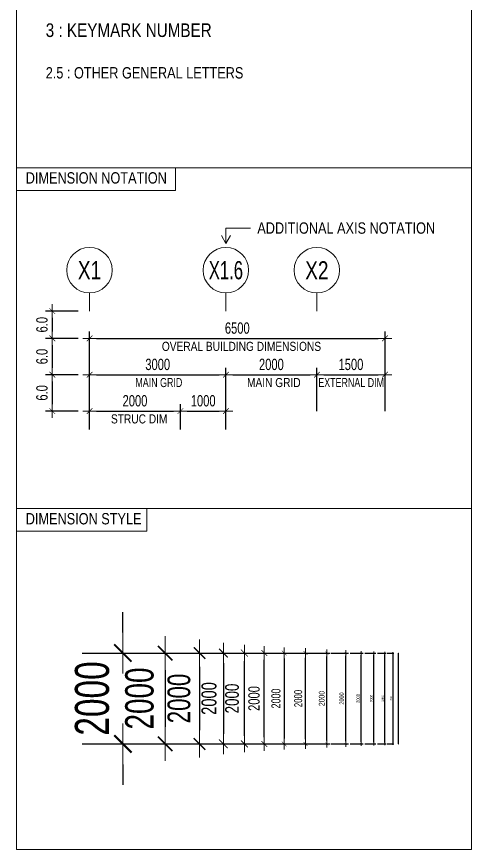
# Model space of a CAD drawing. Header units: millimetres. Extents: x -247377 to 927516, y -864259 to 155594.
# Drawn here: x -188923 to -178923, y 124657 to 142980 of the extents above; entities that cross this region are included whole.
import ezdxf
from ezdxf.enums import TextEntityAlignment as Align

# ---------------------------------------------------------------- set-up
doc = ezdxf.new("R2010")
doc.units = ezdxf.units.MM
doc.header["$MEASUREMENT"] = 0
doc.linetypes.add('CENTER2', pattern=[1.125, 0.75, -0.125, 0.125, -0.125])
doc.layers.get('Defpoints').update_dxf_attribs({"lineweight": 9})
for name, color, linetype, lineweight in [('NDC_FRAME', 7, 'Continuous', 20), ('NDC_S_ANNO', 7, 'Continuous', 20), ('NDC_S_AXIS', 5, 'CENTER2', 13), ('NDC_S_DIM', 1, 'Continuous', 15), ('NDC_S_SYMBOL', 1, 'Continuous', 15), ('NDC_S_TEXT SYMBOL', 7, 'Continuous', 20), ('NDC_S_VN TEXT', 7, 'Continuous', 20)]:
    doc.layers.add(name, color=color, linetype=linetype, lineweight=lineweight)
doc.styles.add('NDC_ANNO', font='', dxfattribs={"width": 0.8})
doc.styles.add('NDC_DIM', font='', dxfattribs={"width": 0.75})
doc.styles.add('NDC_VIE TXT', font='arial.ttf', dxfattribs={"width": 0.8})
doc.styles.get('NDC_ANNO').set_extended_font_data('Dotum')
doc.styles.get('NDC_DIM').set_extended_font_data('Dotum')
doc.dimstyles.new('NDC_dim_100', dxfattribs={"dimscale": 100, "dimtxt": 2.5, "dimasz": 1.5, "dimexe": 1.5, "dimexo": 2.5, "dimgap": 1, "dimtad": 1, "dimdec": 0, "dimzin": 0, "dimdsep": 46, "dimtxsty": 'NDC_DIM', "dimblk": 'DIMMARK', "dimcen": 0.09, "dimdle": 1.2, "dimclrd": 1, "dimclre": 1, "dimclrt": 3, "dimadec": 0, "dimazin": 0, "dimtfac": 1, "dimtdec": 0, "dimtix": 1, "dimtofl": 0, "dimtmove": 0, "dimatfit": 3, "dimfxl": 8, "dimfxlon": 1, "dimtolj": 1, "dimtzin": 0, "dimarcsym": 0})
doc.dimstyles.new('NDC_dim_120', dxfattribs={"dimscale": 120, "dimtxt": 2.5, "dimasz": 1.5, "dimexe": 1.5, "dimexo": 2.5, "dimgap": 1, "dimtad": 1, "dimdec": 0, "dimzin": 0, "dimdsep": 46, "dimtxsty": 'NDC_DIM', "dimblk": 'DIMMARK', "dimcen": 0.09, "dimdle": 1.2, "dimclrd": 1, "dimclre": 1, "dimclrt": 3, "dimadec": 0, "dimazin": 0, "dimtfac": 1, "dimtdec": 0, "dimtix": 1, "dimtofl": 0, "dimtmove": 0, "dimatfit": 3, "dimfxl": 8, "dimfxlon": 1, "dimtolj": 1, "dimtzin": 0, "dimarcsym": 0})
doc.dimstyles.new('NDC_dim_15', dxfattribs={"dimscale": 15, "dimtxt": 2.5, "dimasz": 1.5, "dimexe": 1.5, "dimexo": 2.5, "dimgap": 1, "dimtad": 1, "dimdec": 0, "dimzin": 0, "dimdsep": 46, "dimtxsty": 'NDC_DIM', "dimblk": 'DIMMARK', "dimcen": 0.09, "dimdle": 1.2, "dimclrd": 1, "dimclre": 1, "dimclrt": 3, "dimadec": 0, "dimazin": 0, "dimtfac": 1, "dimtdec": 0, "dimtix": 1, "dimtofl": 0, "dimtmove": 0, "dimatfit": 3, "dimfxl": 8, "dimfxlon": 1, "dimtolj": 1, "dimtzin": 0, "dimarcsym": 0})
doc.dimstyles.new('NDC_dim_150', dxfattribs={"dimscale": 150, "dimtxt": 2.2, "dimasz": 1.5, "dimexe": 1.5, "dimexo": 2.5, "dimgap": 1, "dimtad": 1, "dimdec": 0, "dimzin": 0, "dimdsep": 46, "dimtxsty": 'NDC_DIM', "dimblk": 'DIMMARK', "dimcen": 0.09, "dimdle": 1.2, "dimclrd": 1, "dimclre": 1, "dimclrt": 3, "dimadec": 0, "dimazin": 0, "dimtfac": 1, "dimtdec": 0, "dimtix": 1, "dimtofl": 0, "dimtmove": 0, "dimatfit": 3, "dimfxl": 6, "dimfxlon": 1, "dimtolj": 1, "dimtzin": 0, "dimarcsym": 0})
doc.dimstyles.new('NDC_dim_20', dxfattribs={"dimscale": 20, "dimtxt": 2.5, "dimasz": 1.5, "dimexe": 1.5, "dimexo": 2.5, "dimgap": 1, "dimtad": 1, "dimdec": 0, "dimzin": 0, "dimdsep": 46, "dimtxsty": 'NDC_DIM', "dimblk": 'DIMMARK', "dimcen": 0.09, "dimdle": 1.2, "dimclrd": 1, "dimclre": 1, "dimclrt": 3, "dimadec": 0, "dimazin": 0, "dimtfac": 1, "dimtdec": 0, "dimtix": 1, "dimtofl": 0, "dimtmove": 0, "dimatfit": 3, "dimfxl": 8, "dimfxlon": 1, "dimtolj": 1, "dimtzin": 0, "dimarcsym": 0})
doc.dimstyles.new('NDC_dim_200', dxfattribs={"dimscale": 200, "dimtxt": 2.5, "dimasz": 1.5, "dimexe": 1.5, "dimexo": 2.5, "dimgap": 1, "dimtad": 1, "dimdec": 0, "dimzin": 0, "dimdsep": 46, "dimtxsty": 'NDC_DIM', "dimblk": 'DIMMARK', "dimcen": 0.09, "dimdle": 1.2, "dimclrd": 1, "dimclre": 1, "dimclrt": 3, "dimadec": 0, "dimazin": 0, "dimtfac": 1, "dimtdec": 0, "dimtix": 1, "dimtofl": 0, "dimtmove": 0, "dimatfit": 3, "dimfxl": 8, "dimfxlon": 1, "dimtolj": 1, "dimtzin": 0, "dimarcsym": 0})
doc.dimstyles.new('NDC_dim_25', dxfattribs={"dimscale": 25, "dimtxt": 2.5, "dimasz": 1.5, "dimexe": 1.5, "dimexo": 2.5, "dimgap": 1, "dimtad": 1, "dimdec": 0, "dimzin": 0, "dimdsep": 46, "dimtxsty": 'NDC_DIM', "dimblk": 'DIMMARK', "dimcen": 0.09, "dimdle": 1.2, "dimclrd": 1, "dimclre": 1, "dimclrt": 3, "dimadec": 0, "dimazin": 0, "dimtfac": 1, "dimtdec": 0, "dimtix": 1, "dimtofl": 0, "dimtmove": 0, "dimatfit": 3, "dimfxl": 8, "dimfxlon": 1, "dimtolj": 1, "dimtzin": 0, "dimarcsym": 0})
doc.dimstyles.new('NDC_dim_250', dxfattribs={"dimscale": 250, "dimtxt": 2.5, "dimasz": 1.5, "dimexe": 1.5, "dimexo": 2.5, "dimgap": 1, "dimtad": 1, "dimdec": 0, "dimzin": 0, "dimdsep": 46, "dimtxsty": 'NDC_DIM', "dimblk": 'DIMMARK', "dimcen": 0.09, "dimdle": 1.2, "dimclrd": 1, "dimclre": 1, "dimclrt": 3, "dimadec": 0, "dimazin": 0, "dimtfac": 1, "dimtdec": 0, "dimtix": 1, "dimtofl": 0, "dimtmove": 0, "dimatfit": 3, "dimfxl": 8, "dimfxlon": 1, "dimtolj": 1, "dimtzin": 0, "dimarcsym": 0})
doc.dimstyles.new('NDC_dim_30', dxfattribs={"dimscale": 30, "dimtxt": 2.5, "dimasz": 1.5, "dimexe": 1.5, "dimexo": 2.5, "dimgap": 1, "dimtad": 1, "dimdec": 0, "dimzin": 0, "dimdsep": 46, "dimtxsty": 'NDC_DIM', "dimblk": 'DIMMARK', "dimcen": 0.09, "dimdle": 1.2, "dimclrd": 1, "dimclre": 1, "dimclrt": 3, "dimadec": 0, "dimazin": 0, "dimtfac": 1, "dimtdec": 0, "dimtix": 1, "dimtofl": 0, "dimtmove": 0, "dimatfit": 3, "dimfxl": 8, "dimfxlon": 1, "dimtolj": 1, "dimtzin": 0, "dimarcsym": 0})
doc.dimstyles.new('NDC_dim_300', dxfattribs={"dimscale": 300, "dimtxt": 2.5, "dimasz": 1.5, "dimexe": 1.5, "dimexo": 2.5, "dimgap": 1, "dimtad": 1, "dimdec": 0, "dimzin": 0, "dimdsep": 46, "dimtxsty": 'NDC_DIM', "dimblk": 'DIMMARK', "dimcen": 0.09, "dimdle": 1.2, "dimclrd": 1, "dimclre": 1, "dimclrt": 3, "dimadec": 0, "dimazin": 0, "dimtfac": 1, "dimtdec": 0, "dimtix": 1, "dimtofl": 0, "dimtmove": 0, "dimatfit": 3, "dimfxl": 8, "dimfxlon": 1, "dimtolj": 1, "dimtzin": 0, "dimarcsym": 0})
doc.dimstyles.new('NDC_dim_40', dxfattribs={"dimscale": 40, "dimtxt": 2.5, "dimasz": 1.5, "dimexe": 1.5, "dimexo": 2.5, "dimgap": 1, "dimtad": 1, "dimdec": 0, "dimzin": 0, "dimdsep": 46, "dimtxsty": 'NDC_DIM', "dimblk": 'DIMMARK', "dimcen": 0.09, "dimdle": 1.2, "dimclrd": 1, "dimclre": 1, "dimclrt": 3, "dimadec": 0, "dimazin": 0, "dimtfac": 1, "dimtdec": 0, "dimtix": 1, "dimtofl": 0, "dimtmove": 0, "dimatfit": 3, "dimfxl": 8, "dimfxlon": 1, "dimtolj": 1, "dimtzin": 0, "dimarcsym": 0})
doc.dimstyles.new('NDC_dim_50', dxfattribs={"dimscale": 50, "dimtxt": 2.5, "dimasz": 1.5, "dimexe": 1.5, "dimexo": 2.5, "dimgap": 1, "dimtad": 1, "dimdec": 0, "dimzin": 0, "dimdsep": 46, "dimtxsty": 'NDC_DIM', "dimblk": 'DIMMARK', "dimcen": 0.09, "dimdle": 1.2, "dimclrd": 1, "dimclre": 1, "dimclrt": 3, "dimadec": 0, "dimazin": 0, "dimtfac": 1, "dimtdec": 0, "dimtix": 1, "dimtofl": 0, "dimtmove": 0, "dimatfit": 3, "dimfxl": 8, "dimfxlon": 1, "dimtolj": 1, "dimtzin": 0, "dimarcsym": 0})
doc.dimstyles.new('NDC_dim_70', dxfattribs={"dimscale": 70, "dimtxt": 2.5, "dimasz": 1.5, "dimexe": 1.5, "dimexo": 2.5, "dimgap": 1, "dimtad": 1, "dimdec": 0, "dimzin": 0, "dimdsep": 46, "dimtxsty": 'NDC_DIM', "dimblk": 'DIMMARK', "dimcen": 0.09, "dimdle": 1.2, "dimclrd": 1, "dimclre": 1, "dimclrt": 3, "dimadec": 0, "dimazin": 0, "dimtfac": 1, "dimtdec": 0, "dimtix": 1, "dimtofl": 0, "dimtmove": 0, "dimatfit": 3, "dimfxl": 8, "dimfxlon": 1, "dimtolj": 1, "dimtzin": 0, "dimarcsym": 0})
doc.dimstyles.new('NDC_dim_80', dxfattribs={"dimscale": 80, "dimtxt": 2.5, "dimasz": 1.5, "dimexe": 1.5, "dimexo": 2.5, "dimgap": 1, "dimtad": 1, "dimdec": 0, "dimzin": 0, "dimdsep": 46, "dimtxsty": 'NDC_DIM', "dimblk": 'DIMMARK', "dimcen": 0.09, "dimdle": 1.2, "dimclrd": 1, "dimclre": 1, "dimclrt": 3, "dimadec": 0, "dimazin": 0, "dimtfac": 1, "dimtdec": 0, "dimtix": 1, "dimtofl": 0, "dimtmove": 0, "dimatfit": 3, "dimfxl": 8, "dimfxlon": 1, "dimtolj": 1, "dimtzin": 0, "dimarcsym": 0})
doc.dimstyles.new('NDC_dim_iso', dxfattribs={"dimtxt": 2.5, "dimasz": 1, "dimexe": 1.5, "dimexo": 2.5, "dimgap": 1, "dimtad": 1, "dimdec": 0, "dimzin": 0, "dimdsep": 46, "dimtxsty": 'NDC_DIM', "dimblk": 'DIMMARK', "dimcen": 0.09, "dimdle": 1.2, "dimclrd": 1, "dimclre": 1, "dimclrt": 3, "dimadec": 0, "dimazin": 0, "dimtfac": 1, "dimtdec": 0, "dimtix": 1, "dimtofl": 0, "dimtmove": 0, "dimatfit": 3, "dimfxl": 8, "dimfxlon": 1, "dimtolj": 1, "dimtzin": 0, "dimarcsym": 0})

# ---------------------------------------------------------------- blocks, each defined once
blk = doc.blocks.new('DIMMARK')
at = {"layer": 'NDC_S_DIM', "color": 1}
blk.add_line((-1.5, 0), (1, 0), dxfattribs=at)
at = {"layer": 'NDC_S_DIM', "color": 2, "const_width": 0.1}
blk.add_lwpolyline([(-0.424, -0.424), (0.424, 0.424)], dxfattribs=at)
blk = doc.blocks.new('*D651')
at = {"layer": 'Defpoints', "color": 0, "transparency": 16777216}
for p in [(-187164, 128976), (-183477, 128976), (-187164, 126976)]:
    blk.add_point(p, dxfattribs=at)
at = {"layer": 'NDC_S_DIM', "color": 1, "lineweight": -2, "transparency": 16777216}
for p, q in [((-184277, 128976), (-183327, 128976)), ((-183477, 127126), (-183477, 128826)), ((-184277, 126976), (-183327, 126976))]:
    blk.add_line(p, q, dxfattribs=at)
at = {"layer": 'NDC_S_DIM', "color": 1, "lineweight": -2, "transparency": 16777216, "xscale": 150, "yscale": 150, "zscale": 150}
for p, rotation in [((-183477, 128976), 90), ((-183477, 126976), 270)]:
    blk.add_blockref('DIMMARK', p, dxfattribs=dict(at, rotation=rotation))
at = {"layer": 'NDC_S_DIM', "color": 3, "transparency": 16777216, "insert": (-183702, 127976), "char_height": 250, "attachment_point": 5, "rotation": 90, "style": 'NDC_DIM'}
blk.add_mtext('\\A1;2000', dxfattribs=at)
blk = doc.blocks.new('*D652')
at = {"layer": 'Defpoints', "color": 0, "transparency": 16777216}
for p in [(-187164, 128976), (-182572, 128976), (-187164, 126976)]:
    blk.add_point(p, dxfattribs=at)
at = {"layer": 'NDC_S_DIM', "color": 1, "lineweight": -2, "transparency": 16777216}
for p, q in [((-183132, 128976), (-182467, 128976)), ((-182572, 127081), (-182572, 128871)), ((-183132, 126976), (-182467, 126976))]:
    blk.add_line(p, q, dxfattribs=at)
at = {"layer": 'NDC_S_DIM', "color": 1, "lineweight": -2, "transparency": 16777216, "xscale": 105, "yscale": 105, "zscale": 105}
for p, rotation in [((-182572, 128976), 90), ((-182572, 126976), 270)]:
    blk.add_blockref('DIMMARK', p, dxfattribs=dict(at, rotation=rotation))
at = {"layer": 'NDC_S_DIM', "color": 3, "transparency": 16777216, "insert": (-182730, 127976), "char_height": 175, "attachment_point": 5, "rotation": 90, "style": 'NDC_DIM'}
blk.add_mtext('\\A1;2000', dxfattribs=at)
blk = doc.blocks.new('*D653')
at = {"layer": 'Defpoints', "color": 0, "transparency": 16777216}
for p in [(-187164, 128976), (-182101, 128976), (-187164, 126976)]:
    blk.add_point(p, dxfattribs=at)
at = {"layer": 'NDC_S_DIM', "color": 1, "lineweight": -2, "transparency": 16777216}
for p, q in [((-182501, 128976), (-182026, 128976)), ((-182101, 127051), (-182101, 128901)), ((-182501, 126976), (-182026, 126976))]:
    blk.add_line(p, q, dxfattribs=at)
at = {"layer": 'NDC_S_DIM', "color": 1, "lineweight": -2, "transparency": 16777216, "xscale": 75, "yscale": 75, "zscale": 75}
for p, rotation in [((-182101, 128976), 90), ((-182101, 126976), 270)]:
    blk.add_blockref('DIMMARK', p, dxfattribs=dict(at, rotation=rotation))
at = {"layer": 'NDC_S_DIM', "color": 3, "transparency": 16777216, "insert": (-182214, 127976), "char_height": 125, "attachment_point": 5, "rotation": 90, "style": 'NDC_DIM'}
blk.add_mtext('\\A1;2000', dxfattribs=at)
blk = doc.blocks.new('*D654')
at = {"layer": 'Defpoints', "color": 0, "transparency": 16777216}
for p in [(-187164, 128976), (-181686, 128976), (-187164, 126976)]:
    blk.add_point(p, dxfattribs=at)
at = {"layer": 'NDC_S_DIM', "color": 1, "lineweight": -2, "transparency": 16777216}
for p, q in [((-182006, 128976), (-181626, 128976)), ((-181686, 127036), (-181686, 128916)), ((-182006, 126976), (-181626, 126976))]:
    blk.add_line(p, q, dxfattribs=at)
at = {"layer": 'NDC_S_DIM', "color": 1, "lineweight": -2, "transparency": 16777216, "xscale": 60, "yscale": 60, "zscale": 60}
for p, rotation in [((-181686, 128976), 90), ((-181686, 126976), 270)]:
    blk.add_blockref('DIMMARK', p, dxfattribs=dict(at, rotation=rotation))
at = {"layer": 'NDC_S_DIM', "color": 3, "transparency": 16777216, "insert": (-181777, 127976), "char_height": 100, "attachment_point": 5, "rotation": 90, "style": 'NDC_DIM'}
blk.add_mtext('\\A1;2000', dxfattribs=at)
blk = doc.blocks.new('*D655')
at = {"layer": 'Defpoints', "color": 0, "transparency": 16777216}
for p in [(-187164, 128976), (-181346, 128976), (-187164, 126976)]:
    blk.add_point(p, dxfattribs=at)
at = {"layer": 'NDC_S_DIM', "color": 1, "lineweight": -2, "transparency": 16777216}
for p, q in [((-181586, 128976), (-181301, 128976)), ((-181346, 127021), (-181346, 128931)), ((-181586, 126976), (-181301, 126976))]:
    blk.add_line(p, q, dxfattribs=at)
at = {"layer": 'NDC_S_DIM', "color": 1, "lineweight": -2, "transparency": 16777216, "xscale": 45, "yscale": 45, "zscale": 45}
for p, rotation in [((-181346, 128976), 90), ((-181346, 126976), 270)]:
    blk.add_blockref('DIMMARK', p, dxfattribs=dict(at, rotation=rotation))
at = {"layer": 'NDC_S_DIM', "color": 3, "transparency": 16777216, "insert": (-181413, 127976), "char_height": 75, "attachment_point": 5, "rotation": 90, "style": 'NDC_DIM'}
blk.add_mtext('\\A1;2000', dxfattribs=at)
blk = doc.blocks.new('*D656')
at = {"layer": 'Defpoints', "color": 0, "transparency": 16777216}
for p in [(-187164, 128976), (-181065, 128976), (-187164, 126976)]:
    blk.add_point(p, dxfattribs=at)
at = {"layer": 'NDC_S_DIM', "color": 1, "lineweight": -2, "transparency": 16777216}
for p, q in [((-181265, 128976), (-181027, 128976)), ((-181065, 127014), (-181065, 128939)), ((-181265, 126976), (-181027, 126976))]:
    blk.add_line(p, q, dxfattribs=at)
at = {"layer": 'NDC_S_DIM', "color": 1, "lineweight": -2, "transparency": 16777216, "xscale": 37.5, "yscale": 37.5, "zscale": 37.5}
for p, rotation in [((-181065, 128976), 90), ((-181065, 126976), 270)]:
    blk.add_blockref('DIMMARK', p, dxfattribs=dict(at, rotation=rotation))
at = {"layer": 'NDC_S_DIM', "color": 3, "transparency": 16777216, "insert": (-181121, 127976), "char_height": 62.5, "attachment_point": 5, "rotation": 90, "style": 'NDC_DIM'}
blk.add_mtext('\\A1;2000', dxfattribs=at)
blk = doc.blocks.new('*D657')
at = {"layer": 'Defpoints', "color": 0, "transparency": 16777216}
for p in [(-187164, 128976), (-180827, 128976), (-187164, 126976)]:
    blk.add_point(p, dxfattribs=at)
at = {"layer": 'NDC_S_DIM', "color": 1, "lineweight": -2, "transparency": 16777216}
for p, q in [((-180987, 128976), (-180797, 128976)), ((-180827, 127006), (-180827, 128946)), ((-180987, 126976), (-180797, 126976))]:
    blk.add_line(p, q, dxfattribs=at)
at = {"layer": 'NDC_S_DIM', "color": 1, "lineweight": -2, "transparency": 16777216, "xscale": 30, "yscale": 30, "zscale": 30}
for p, rotation in [((-180827, 128976), 90), ((-180827, 126976), 270)]:
    blk.add_blockref('DIMMARK', p, dxfattribs=dict(at, rotation=rotation))
at = {"layer": 'NDC_S_DIM', "color": 3, "transparency": 16777216, "insert": (-180872, 127976), "char_height": 50, "attachment_point": 5, "rotation": 90, "style": 'NDC_DIM'}
blk.add_mtext('\\A1;2000', dxfattribs=at)
blk = doc.blocks.new('*D658')
at = {"layer": 'Defpoints', "color": 0, "transparency": 16777216}
for p in [(-187164, 128976), (-180524, 128976), (-187164, 126976)]:
    blk.add_point(p, dxfattribs=at)
at = {"layer": 'NDC_S_DIM', "color": 1, "lineweight": -2, "transparency": 16777216}
for p, q in [((-180532, 128976), (-180523, 128976)), ((-180524, 126977), (-180524, 128975)), ((-180532, 126976), (-180523, 126976))]:
    blk.add_line(p, q, dxfattribs=at)
for p, rotation in [((-180524, 128976), 90), ((-180524, 126976), 270)]:
    blk.add_blockref('DIMMARK', p, dxfattribs=dict(at, rotation=rotation))
at = {"layer": 'NDC_S_DIM', "color": 3, "transparency": 16777216, "insert": (-180527, 127976), "char_height": 2.5, "attachment_point": 5, "rotation": 90, "style": 'NDC_DIM'}
blk.add_mtext('\\A1;2000', dxfattribs=at)
blk = doc.blocks.new('*D660')
at = {"layer": 'Defpoints', "color": 0, "transparency": 16777216}
for p in [(-187164, 128976), (-187164, 126976), (-184377, 126976)]:
    blk.add_point(p, dxfattribs=at)
at = {"layer": 'NDC_S_DIM', "color": 1, "lineweight": -2, "transparency": 16777216}
for p, q in [((-185277, 128976), (-184152, 128976)), ((-184377, 128751), (-184377, 127201)), ((-185277, 126976), (-184152, 126976))]:
    blk.add_line(p, q, dxfattribs=at)
at = {"layer": 'NDC_S_DIM', "color": 1, "lineweight": -2, "transparency": 16777216, "xscale": 225, "yscale": 225, "zscale": 225}
for p, rotation in [((-184377, 128976), 90), ((-184377, 126976), 270)]:
    blk.add_blockref('DIMMARK', p, dxfattribs=dict(at, rotation=rotation))
at = {"layer": 'NDC_S_DIM', "color": 3, "transparency": 16777216, "insert": (-184692, 127976), "char_height": 330, "attachment_point": 5, "rotation": 90, "style": 'NDC_DIM'}
blk.add_mtext('\\A1;2000', dxfattribs=at)
blk = doc.blocks.new('*D661')
at = {"layer": 'Defpoints', "color": 0, "transparency": 16777216}
for p in [(-187164, 128976), (-187164, 126976), (-184901, 126976)]:
    blk.add_point(p, dxfattribs=at)
at = {"layer": 'NDC_S_DIM', "color": 1, "lineweight": -2, "transparency": 16777216}
for p, q in [((-186501, 128976), (-184601, 128976)), ((-184901, 128676), (-184901, 127276)), ((-186501, 126976), (-184601, 126976))]:
    blk.add_line(p, q, dxfattribs=at)
at = {"layer": 'NDC_S_DIM', "color": 1, "lineweight": -2, "transparency": 16777216, "xscale": 300, "yscale": 300, "zscale": 300}
for p, rotation in [((-184901, 128976), 90), ((-184901, 126976), 270)]:
    blk.add_blockref('DIMMARK', p, dxfattribs=dict(at, rotation=rotation))
at = {"layer": 'NDC_S_DIM', "color": 3, "transparency": 16777216, "insert": (-185352, 127976), "char_height": 500, "attachment_point": 5, "rotation": 90, "style": 'NDC_DIM'}
blk.add_mtext('\\A1;2000', dxfattribs=at)
blk = doc.blocks.new('*D662')
at = {"layer": 'Defpoints', "color": 0, "transparency": 16777216}
for p in [(-187164, 128976), (-187164, 126976), (-180653, 126976)]:
    blk.add_point(p, dxfattribs=at)
at = {"layer": 'NDC_S_DIM', "color": 1, "lineweight": -2, "transparency": 16777216}
for p, q in [((-180773, 128976), (-180630, 128976)), ((-180653, 128954), (-180653, 126999)), ((-180773, 126976), (-180630, 126976))]:
    blk.add_line(p, q, dxfattribs=at)
at = {"layer": 'NDC_S_DIM', "color": 1, "lineweight": -2, "transparency": 16777216, "xscale": 22.5, "yscale": 22.5, "zscale": 22.5}
for p, rotation in [((-180653, 128976), 90), ((-180653, 126976), 270)]:
    blk.add_blockref('DIMMARK', p, dxfattribs=dict(at, rotation=rotation))
at = {"layer": 'NDC_S_DIM', "color": 3, "transparency": 16777216, "insert": (-180686, 127976), "char_height": 37.5, "attachment_point": 5, "rotation": 90, "style": 'NDC_DIM'}
blk.add_mtext('\\A1;2000', dxfattribs=at)
blk = doc.blocks.new('*D663')
at = {"layer": 'Defpoints', "color": 0, "transparency": 16777216}
for p in [(-187164, 128976), (-187164, 126976), (-183040, 126976)]:
    blk.add_point(p, dxfattribs=at)
at = {"layer": 'NDC_S_DIM', "color": 1, "lineweight": -2, "transparency": 16777216}
for p, q in [((-183680, 128976), (-182920, 128976)), ((-183040, 128856), (-183040, 127096)), ((-183680, 126976), (-182920, 126976))]:
    blk.add_line(p, q, dxfattribs=at)
at = {"layer": 'NDC_S_DIM', "color": 1, "lineweight": -2, "transparency": 16777216, "xscale": 120, "yscale": 120, "zscale": 120}
for p, rotation in [((-183040, 128976), 90), ((-183040, 126976), 270)]:
    blk.add_blockref('DIMMARK', p, dxfattribs=dict(at, rotation=rotation))
at = {"layer": 'NDC_S_DIM', "color": 3, "transparency": 16777216, "insert": (-183220, 127976), "char_height": 200, "attachment_point": 5, "rotation": 90, "style": 'NDC_DIM'}
blk.add_mtext('\\A1;2000', dxfattribs=at)
blk = doc.blocks.new('*D664')
at = {"layer": 'Defpoints', "color": 0, "transparency": 16777216}
for p in [(-187164, 128976), (-183915, 128976), (-187164, 126976)]:
    blk.add_point(p, dxfattribs=at)
at = {"layer": 'NDC_S_DIM', "color": 1, "lineweight": -2, "transparency": 16777216}
for p, q in [((-184875, 128976), (-183735, 128976)), ((-183915, 127156), (-183915, 128796)), ((-184875, 126976), (-183735, 126976))]:
    blk.add_line(p, q, dxfattribs=at)
at = {"layer": 'NDC_S_DIM', "color": 1, "lineweight": -2, "transparency": 16777216, "xscale": 180, "yscale": 180, "zscale": 180}
for p, rotation in [((-183915, 128976), 90), ((-183915, 126976), 270)]:
    blk.add_blockref('DIMMARK', p, dxfattribs=dict(at, rotation=rotation))
at = {"layer": 'NDC_S_DIM', "color": 3, "transparency": 16777216, "insert": (-184185, 127976), "char_height": 300, "attachment_point": 5, "rotation": 90, "style": 'NDC_DIM'}
blk.add_mtext('\\A1;2000', dxfattribs=at)
blk = doc.blocks.new('*D665')
at = {"layer": 'Defpoints', "color": 0, "transparency": 16777216}
for p in [(-188108, 128976), (-188108, 126976), (-186587, 126976)]:
    blk.add_point(p, dxfattribs=at)
at = {"layer": 'NDC_S_DIM', "color": 1, "lineweight": -2, "transparency": 16777216}
for p, q in [((-186587, 129426), (-186587, 129876)), ((-187358, 128976), (-186137, 128976)), ((-187358, 126976), (-186137, 126976)), ((-186587, 126526), (-186587, 126076))]:
    blk.add_line(p, q, dxfattribs=at)
at = {"layer": 'NDC_S_DIM', "color": 1, "lineweight": -2, "transparency": 16777216, "xscale": 450, "yscale": 450, "zscale": 450}
for p, rotation in [((-186587, 128976), 270), ((-186587, 126976), 90)]:
    blk.add_blockref('DIMMARK', p, dxfattribs=dict(at, rotation=rotation))
at = {"layer": 'NDC_S_DIM', "color": 3, "transparency": 16777216, "insert": (-187262, 127976), "char_height": 750, "attachment_point": 5, "rotation": 90, "style": 'NDC_DIM'}
blk.add_mtext('\\A1;2000', dxfattribs=at)
blk = doc.blocks.new('*D666')
at = {"layer": 'Defpoints', "color": 0, "transparency": 16777216}
for p in [(-188108, 128976), (-188108, 126976), (-185657, 126976)]:
    blk.add_point(p, dxfattribs=at)
at = {"layer": 'NDC_S_DIM', "color": 1, "lineweight": -2, "transparency": 16777216}
for p, q in [((-187483, 128976), (-185282, 128976)), ((-185657, 128601), (-185657, 127351)), ((-187483, 126976), (-185282, 126976))]:
    blk.add_line(p, q, dxfattribs=at)
at = {"layer": 'NDC_S_DIM', "color": 1, "lineweight": -2, "transparency": 16777216, "xscale": 375, "yscale": 375, "zscale": 375}
for p, rotation in [((-185657, 128976), 90), ((-185657, 126976), 270)]:
    blk.add_blockref('DIMMARK', p, dxfattribs=dict(at, rotation=rotation))
at = {"layer": 'NDC_S_DIM', "color": 3, "transparency": 16777216, "insert": (-186220, 127976), "char_height": 625, "attachment_point": 5, "rotation": 90, "style": 'NDC_DIM'}
blk.add_mtext('\\A1;2000', dxfattribs=at)
blk = doc.blocks.new('*D667')
at = {"layer": 'Defpoints', "color": 0, "transparency": 16777216}
for p in [(-185321, 134301), (-187321, 133645), (-185321, 133645)]:
    blk.add_point(p, dxfattribs=at)
at = {"layer": 'NDC_S_DIM', "color": 1, "lineweight": -2, "transparency": 16777216}
for p, q in [((-187321, 133895), (-187321, 134451)), ((-185321, 133895), (-185321, 134451)), ((-187171, 134301), (-185471, 134301))]:
    blk.add_line(p, q, dxfattribs=at)
at = {"layer": 'NDC_S_DIM', "color": 1, "lineweight": -2, "transparency": 16777216, "xscale": 150, "yscale": 150, "zscale": 150, "rotation": 180}
blk.add_blockref('DIMMARK', (-187321, 134301), dxfattribs=at)
at = {"layer": 'NDC_S_DIM', "color": 1, "lineweight": -2, "transparency": 16777216, "xscale": 150, "yscale": 150, "zscale": 150}
blk.add_blockref('DIMMARK', (-185321, 134301), dxfattribs=at)
at = {"layer": 'NDC_S_DIM', "color": 3, "transparency": 16777216, "insert": (-186321, 134526), "char_height": 250, "attachment_point": 5, "style": 'NDC_DIM'}
blk.add_mtext('\\A1;2000', dxfattribs=at)
blk = doc.blocks.new('*D668')
at = {"layer": 'Defpoints', "color": 0, "transparency": 16777216}
for p in [(-184321, 135101), (-187321, 133645), (-184321, 133645)]:
    blk.add_point(p, dxfattribs=at)
at = {"layer": 'NDC_S_DIM', "color": 1, "lineweight": -2, "transparency": 16777216}
for p, q in [((-187321, 134301), (-187321, 135251)), ((-184321, 134301), (-184321, 135251)), ((-187171, 135101), (-184471, 135101))]:
    blk.add_line(p, q, dxfattribs=at)
at = {"layer": 'NDC_S_DIM', "color": 1, "lineweight": -2, "transparency": 16777216, "xscale": 150, "yscale": 150, "zscale": 150, "rotation": 180}
blk.add_blockref('DIMMARK', (-187321, 135101), dxfattribs=at)
at = {"layer": 'NDC_S_DIM', "color": 1, "lineweight": -2, "transparency": 16777216, "xscale": 150, "yscale": 150, "zscale": 150}
blk.add_blockref('DIMMARK', (-184321, 135101), dxfattribs=at)
at = {"layer": 'NDC_S_DIM', "color": 3, "transparency": 16777216, "insert": (-185821, 135326), "char_height": 250, "attachment_point": 5, "style": 'NDC_DIM'}
blk.add_mtext('\\A1;3000', dxfattribs=at)
blk = doc.blocks.new('*D669')
at = {"layer": 'Defpoints', "color": 0, "transparency": 16777216}
for p in [(-180821, 135901), (-187321, 133645), (-180821, 133645)]:
    blk.add_point(p, dxfattribs=at)
at = {"layer": 'NDC_S_DIM', "color": 1, "lineweight": -2, "transparency": 16777216}
for p, q in [((-187321, 135101), (-187321, 136051)), ((-180821, 135101), (-180821, 136051)), ((-187171, 135901), (-180971, 135901))]:
    blk.add_line(p, q, dxfattribs=at)
at = {"layer": 'NDC_S_DIM', "color": 1, "lineweight": -2, "transparency": 16777216, "xscale": 150, "yscale": 150, "zscale": 150, "rotation": 180}
blk.add_blockref('DIMMARK', (-187321, 135901), dxfattribs=at)
at = {"layer": 'NDC_S_DIM', "color": 1, "lineweight": -2, "transparency": 16777216, "xscale": 150, "yscale": 150, "zscale": 150}
blk.add_blockref('DIMMARK', (-180821, 135901), dxfattribs=at)
at = {"layer": 'NDC_S_DIM', "color": 3, "transparency": 16777216, "insert": (-184071, 136126), "char_height": 250, "attachment_point": 5, "style": 'NDC_DIM'}
blk.add_mtext('\\A1;6500', dxfattribs=at)
blk = doc.blocks.new('*D670')
at = {"layer": 'Defpoints', "color": 0, "transparency": 16777216}
for p in [(-187321, 135101), (-188141, 134301), (-187321, 134301)]:
    blk.add_point(p, dxfattribs=at)
at = {"layer": 'NDC_S_DIM', "color": 1, "lineweight": -2, "transparency": 16777216}
for p, q in [((-187571, 135101), (-188291, 135101)), ((-188141, 134951), (-188141, 134451)), ((-187571, 134301), (-188291, 134301))]:
    blk.add_line(p, q, dxfattribs=at)
at = {"layer": 'NDC_S_DIM', "color": 1, "lineweight": -2, "transparency": 16777216, "xscale": 150, "yscale": 150, "zscale": 150}
for p, rotation in [((-188141, 135101), 90), ((-188141, 134301), 270)]:
    blk.add_blockref('DIMMARK', p, dxfattribs=dict(at, rotation=rotation))
at = {"layer": 'NDC_S_DIM', "color": 3, "transparency": 16777216, "insert": (-188366, 134701), "char_height": 250, "attachment_point": 5, "rotation": 90, "style": 'NDC_DIM'}
blk.add_mtext('\\A1;6.0', dxfattribs=at)
blk = doc.blocks.new('*D671')
at = {"layer": 'Defpoints', "color": 0, "transparency": 16777216}
for p in [(-187321, 135901), (-188141, 135101), (-187321, 135101)]:
    blk.add_point(p, dxfattribs=at)
at = {"layer": 'NDC_S_DIM', "color": 1, "lineweight": -2, "transparency": 16777216}
for p, q in [((-187571, 135901), (-188291, 135901)), ((-188141, 135751), (-188141, 135251)), ((-187571, 135101), (-188291, 135101))]:
    blk.add_line(p, q, dxfattribs=at)
at = {"layer": 'NDC_S_DIM', "color": 1, "lineweight": -2, "transparency": 16777216, "xscale": 150, "yscale": 150, "zscale": 150}
for p, rotation in [((-188141, 135901), 90), ((-188141, 135101), 270)]:
    blk.add_blockref('DIMMARK', p, dxfattribs=dict(at, rotation=rotation))
at = {"layer": 'NDC_S_DIM', "color": 3, "transparency": 16777216, "insert": (-188366, 135501), "char_height": 250, "attachment_point": 5, "rotation": 90, "style": 'NDC_DIM'}
blk.add_mtext('\\A1;6.0', dxfattribs=at)
blk = doc.blocks.new('*D672')
at = {"layer": 'Defpoints', "color": 0, "transparency": 16777216}
for p in [(-182321, 135101), (-184321, 133645), (-182321, 133645)]:
    blk.add_point(p, dxfattribs=at)
at = {"layer": 'NDC_S_DIM', "color": 1, "lineweight": -2, "transparency": 16777216}
for p, q in [((-184321, 134301), (-184321, 135251)), ((-182321, 134301), (-182321, 135251)), ((-184171, 135101), (-182471, 135101))]:
    blk.add_line(p, q, dxfattribs=at)
at = {"layer": 'NDC_S_DIM', "color": 1, "lineweight": -2, "transparency": 16777216, "xscale": 150, "yscale": 150, "zscale": 150, "rotation": 180}
blk.add_blockref('DIMMARK', (-184321, 135101), dxfattribs=at)
at = {"layer": 'NDC_S_DIM', "color": 1, "lineweight": -2, "transparency": 16777216, "xscale": 150, "yscale": 150, "zscale": 150}
blk.add_blockref('DIMMARK', (-182321, 135101), dxfattribs=at)
at = {"layer": 'NDC_S_DIM', "color": 3, "transparency": 16777216, "insert": (-183321, 135326), "char_height": 250, "attachment_point": 5, "style": 'NDC_DIM'}
blk.add_mtext('\\A1;2000', dxfattribs=at)
blk = doc.blocks.new('*D673')
at = {"layer": 'Defpoints', "color": 0, "transparency": 16777216}
for p in [(-180821, 135101), (-182321, 133645), (-180821, 133645)]:
    blk.add_point(p, dxfattribs=at)
at = {"layer": 'NDC_S_DIM', "color": 1, "lineweight": -2, "transparency": 16777216}
for p, q in [((-182321, 134301), (-182321, 135251)), ((-180821, 134301), (-180821, 135251)), ((-182171, 135101), (-180971, 135101))]:
    blk.add_line(p, q, dxfattribs=at)
at = {"layer": 'NDC_S_DIM', "color": 1, "lineweight": -2, "transparency": 16777216, "xscale": 150, "yscale": 150, "zscale": 150, "rotation": 180}
blk.add_blockref('DIMMARK', (-182321, 135101), dxfattribs=at)
at = {"layer": 'NDC_S_DIM', "color": 1, "lineweight": -2, "transparency": 16777216, "xscale": 150, "yscale": 150, "zscale": 150}
blk.add_blockref('DIMMARK', (-180821, 135101), dxfattribs=at)
at = {"layer": 'NDC_S_DIM', "color": 3, "transparency": 16777216, "insert": (-181571, 135326), "char_height": 250, "attachment_point": 5, "style": 'NDC_DIM'}
blk.add_mtext('\\A1;1500', dxfattribs=at)
blk = doc.blocks.new('*D674')
at = {"layer": 'Defpoints', "color": 0, "transparency": 16777216}
for p in [(-184321, 134301), (-185321, 133645), (-184321, 133645)]:
    blk.add_point(p, dxfattribs=at)
at = {"layer": 'NDC_S_DIM', "color": 1, "lineweight": -2, "transparency": 16777216}
for p, q in [((-185321, 133895), (-185321, 134451)), ((-184321, 133895), (-184321, 134451)), ((-185171, 134301), (-184471, 134301))]:
    blk.add_line(p, q, dxfattribs=at)
at = {"layer": 'NDC_S_DIM', "color": 1, "lineweight": -2, "transparency": 16777216, "xscale": 150, "yscale": 150, "zscale": 150, "rotation": 180}
blk.add_blockref('DIMMARK', (-185321, 134301), dxfattribs=at)
at = {"layer": 'NDC_S_DIM', "color": 1, "lineweight": -2, "transparency": 16777216, "xscale": 150, "yscale": 150, "zscale": 150}
blk.add_blockref('DIMMARK', (-184321, 134301), dxfattribs=at)
at = {"layer": 'NDC_S_DIM', "color": 3, "transparency": 16777216, "insert": (-184821, 134526), "char_height": 250, "attachment_point": 5, "style": 'NDC_DIM'}
blk.add_mtext('\\A1;1000', dxfattribs=at)
blk = doc.blocks.new('*D675')
at = {"layer": 'Defpoints', "color": 0, "transparency": 16777216}
for p in [(-187321, 136501), (-188141, 135901), (-187321, 135901)]:
    blk.add_point(p, dxfattribs=at)
at = {"layer": 'NDC_S_DIM', "color": 1, "lineweight": -2, "transparency": 16777216}
for p, q in [((-187571, 136501), (-188291, 136501)), ((-188141, 136351), (-188141, 136051)), ((-187571, 135901), (-188291, 135901))]:
    blk.add_line(p, q, dxfattribs=at)
at = {"layer": 'NDC_S_DIM', "color": 1, "lineweight": -2, "transparency": 16777216, "xscale": 150, "yscale": 150, "zscale": 150}
for p, rotation in [((-188141, 136501), 90), ((-188141, 135901), 270)]:
    blk.add_blockref('DIMMARK', p, dxfattribs=dict(at, rotation=rotation))
at = {"layer": 'NDC_S_DIM', "color": 3, "transparency": 16777216, "insert": (-188366, 136201), "char_height": 250, "attachment_point": 5, "rotation": 90, "style": 'NDC_DIM'}
blk.add_mtext('\\A1;6.0', dxfattribs=at)
blk = doc.blocks.new('*U643')
at = {"layer": 'NDC_S_SYMBOL'}
blk.add_line((0, -5), (0, -9), dxfattribs=at)
blk.add_circle((0, 0), 5, dxfattribs=at)
at = {"layer": 'NDC_S_TEXT SYMBOL', "color": 7, "style": 'NDC_ANNO', "width": 0.8}
blk.add_attdef('GRID', text='', height=4, rotation=180, dxfattribs=at).set_placement((0, 0), align=Align.MIDDLE)

msp = doc.modelspace()

# ---------------------------------------------------------------- linework, layer by layer
at = {"layer": 'NDC_FRAME'}
for p, q in [((-188923.3, 154656.6), (-188923.3, 124656.6)), ((-178923.3, 154656.6), (-178923.3, 124656.6)), ((-188923.3, 139656.6), (-178923.3, 139656.6)), ((-185432.7, 139156.6), (-185432.7, 139656.6)), ((-188923.3, 139156.6), (-185432.7, 139156.6)), ((-188923.3, 132156.6), (-178923.3, 132156.6)), ((-186056.8, 131656.6), (-186056.8, 132156.6)), ((-188923.3, 131656.6), (-186056.8, 131656.6)), ((-188923.3, 124656.6), (-178923.3, 124656.6))]:
    msp.add_line(p, q, dxfattribs=at)
at = {"layer": 'NDC_S_ANNO'}
for p, q in [((-184321.3, 137989.4), (-184421.3, 138162.6)), ((-184321.3, 138325.6), (-183778.3, 138325.6)), ((-184321.3, 137989.4), (-184321.3, 138325.6)), ((-184321.3, 137989.4), (-184221.3, 138162.6))]:
    msp.add_line(p, q, dxfattribs=at)

# ---------------------------------------------------------------- block references
at = {"layer": 'NDC_S_AXIS'}
ref = msp.add_blockref('*U643', (-187321.3, 137400.8), dxfattribs=dict(at, xscale=100, yscale=100, zscale=100))
ref.add_attrib('GRID', 'X1', dxfattribs={"layer": 'NDC_S_TEXT SYMBOL', "color": 7, "height": 400, "style": 'NDC_ANNO', "width": 0.8}).set_placement((-187321.3, 137400.8), align=Align.MIDDLE)
ref = msp.add_blockref('*U643', (-184321.3, 137400.8), dxfattribs=dict(at, xscale=100, yscale=100, zscale=100))
ref.add_attrib('GRID', 'X1.6', dxfattribs={"layer": 'NDC_S_TEXT SYMBOL', "color": 7, "height": 400, "style": 'NDC_ANNO', "width": 0.7}).set_placement((-184321.3, 137400.8), align=Align.MIDDLE)
ref = msp.add_blockref('*U643', (-182321.3, 137400.8), dxfattribs=dict(at, xscale=100, yscale=100, zscale=100))
ref.add_attrib('GRID', 'X2', dxfattribs={"layer": 'NDC_S_TEXT SYMBOL', "color": 7, "height": 400, "style": 'NDC_ANNO', "width": 0.8}).set_placement((-182321.3, 137400.8), align=Align.MIDDLE)

# ---------------------------------------------------------------- texts
at = {"layer": 'NDC_S_VN TEXT', "style": 'NDC_VIE TXT', "width": 0.8}
for s, height, p in [('3 : KEYMARK NUMBER', 300, (-188284, 142681.9)), ('2.5 : OTHER GENERAL LETTERS', 250, (-188284, 141744.1))]:
    msp.add_text(s, height=height, dxfattribs=at).set_placement(p, align=Align.MIDDLE_LEFT)
at = {"layer": 'NDC_S_VN TEXT', "color": 3, "style": 'NDC_VIE TXT'}
for s, height, width, p in [('DIMENSION NOTATION', 250, 0.8, (-188723.3, 139431.6)), ('ADDITIONAL AXIS NOTATION', 250, 0.8, (-183630.4, 138328.2)), ('OVERAL BUILDING DIMENSIONS', 200, 0.8, (-185729.8, 135724.7)), ('MAIN GRID', 200, 0.7, (-186312.6, 134928.7)), ('MAIN GRID', 200, 0.8, (-183857.3, 134928.7)), ('EXTERNAL DIM', 200, 0.7, (-182289.3, 134928.7)), ('STRUC DIM', 200, 0.8, (-186848.7, 134128.7)), ('DIMENSION STYLE', 250, 0.8, (-188723.3, 131931.6))]:
    msp.add_text(s, height=height, dxfattribs=dict(at, width=width)).set_placement(p, align=Align.MIDDLE_LEFT)

# ---------------------------------------------------------------- dimensions: what is measured, and where the dimension line sits
at = {"layer": 'NDC_S_DIM'}
for base, p1, p2, picture, middle in [((-188141.2, 135900.8), (-187321.3, 136500.8), (-187321.3, 135900.8), '*D675', (-188366.4, 136200.8)), ((-188141.2, 135100.8), (-187321.3, 135900.8), (-187321.3, 135100.8), '*D671', (-188366.4, 135500.8)), ((-188141.2, 134300.8), (-187321.3, 135100.8), (-187321.3, 134300.8), '*D670', (-188366.4, 134700.8))]:
    dim = msp.add_linear_dim(base=base, p1=p1, p2=p2, angle=270, text='6.0', dimstyle='NDC_dim_100', dxfattribs=at)
    dim.commit()
    dim.dimension.update_dxf_attribs({"geometry": picture, "text_midpoint": middle})
for base, p1, p2, picture, middle in [((-180821.3, 135900.8), (-187321.3, 133644.9), (-180821.3, 133644.9), '*D669', (-184071.3, 136125.9)), ((-184321.3, 135100.8), (-187321.3, 133644.9), (-184321.3, 133644.9), '*D668', (-185821.3, 135325.9)), ((-182321.3, 135100.8), (-184321.3, 133644.9), (-182321.3, 133644.9), '*D672', (-183321.3, 135325.9)), ((-180821.3, 135100.8), (-182321.3, 133644.9), (-180821.3, 133644.9), '*D673', (-181571.3, 135325.9)), ((-185321.3, 134300.8), (-187321.3, 133644.9), (-185321.3, 133644.9), '*D667', (-186321.3, 134525.9)), ((-184321.3, 134300.8), (-185321.3, 133644.9), (-184321.3, 133644.9), '*D674', (-184821.3, 134525.9))]:
    dim = msp.add_linear_dim(base=base, p1=p1, p2=p2, dimstyle='NDC_dim_100', dxfattribs=at)
    dim.commit()
    dim.dimension.update_dxf_attribs({"geometry": picture, "text_midpoint": middle})
for base, p1, p2, dimstyle, picture, middle in [((-186586.6, 126976.1), (-188108.4, 128976.1), (-188108.4, 126976.1), 'NDC_dim_300', '*D665', (-187262.1, 127976.1)), ((-185657, 126976.1), (-188108.4, 128976.1), (-188108.4, 126976.1), 'NDC_dim_250', '*D666', (-186220, 127976.1)), ((-184901.3, 126976.1), (-187163.7, 128976.1), (-187163.7, 126976.1), 'NDC_dim_200', '*D661', (-185351.6, 127976.1)), ((-184377.2, 126976.1), (-187163.7, 128976.1), (-187163.7, 126976.1), 'NDC_dim_150', '*D660', (-184692.4, 127976.1)), ((-183915.3, 128976.1), (-187163.7, 126976.1), (-187163.7, 128976.1), 'NDC_dim_120', '*D664', (-184185.5, 127976.1)), ((-183477.2, 128976.1), (-187163.7, 126976.1), (-187163.7, 128976.1), 'NDC_dim_100', '*D651', (-183702.4, 127976.1)), ((-183039.9, 126976.1), (-187163.7, 128976.1), (-187163.7, 126976.1), 'NDC_dim_80', '*D663', (-183220, 127976.1)), ((-182572.4, 128976.1), (-187163.7, 126976.1), (-187163.7, 128976.1), 'NDC_dim_70', '*D652', (-182730, 127976.1)), ((-182101.1, 128976.1), (-187163.7, 126976.1), (-187163.7, 128976.1), 'NDC_dim_50', '*D653', (-182213.6, 127976.1)), ((-181686.5, 128976.1), (-187163.7, 126976.1), (-187163.7, 128976.1), 'NDC_dim_40', '*D654', (-181776.5, 127976.1)), ((-181345.8, 128976.1), (-187163.7, 126976.1), (-187163.7, 128976.1), 'NDC_dim_30', '*D655', (-181413.3, 127976.1)), ((-181064.8, 128976.1), (-187163.7, 126976.1), (-187163.7, 128976.1), 'NDC_dim_25', '*D656', (-181121.1, 127976.1)), ((-180827.5, 128976.1), (-187163.7, 126976.1), (-187163.7, 128976.1), 'NDC_dim_20', '*D657', (-180872.5, 127976.1)), ((-180652.7, 126976.1), (-187163.7, 128976.1), (-187163.7, 126976.1), 'NDC_dim_15', '*D662', (-180686.5, 127976.1)), ((-180524.4, 128976.1), (-187163.7, 126976.1), (-187163.7, 128976.1), 'NDC_dim_iso', '*D658', (-180526.6, 127976.1))]:
    dim = msp.add_linear_dim(base=base, p1=p1, p2=p2, angle=90, dimstyle=dimstyle, dxfattribs=at)
    dim.commit()
    dim.dimension.update_dxf_attribs({"geometry": picture, "text_midpoint": middle})

doc.saveas('drawing.dxf')
